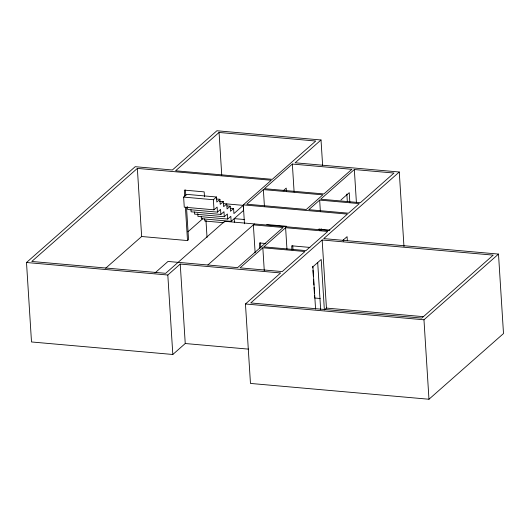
<?xml version="1.0" encoding="UTF-8"?>
<svg xmlns="http://www.w3.org/2000/svg" width="530" height="530" viewBox="0 0 530 530"><rect width="100%" height="100%" fill="white"/><g stroke="black" fill="none" stroke-linecap="round" stroke-linejoin="round"><path stroke-width="0.79" d="M248.616 349.137L185.242 343.526L172.82 354.477L31.502 341.963L26.5 262.502L135.19 166.698L172.382 169.991L216.896 130.758L321.021 139.98L322.624 165.373M243.29 204.885L271.241 180.253L137.356 168.401L31.773 261.469L165.651 273.321L224.66 221.308L328.792 230.53L347.422 214.107L243.29 204.885L244.476 223.759M219.056 132.46L175.582 170.779L272.274 179.339L315.754 141.02L219.056 132.46L221.745 175.125M187.507 206.614L187.686 209.496L217.439 212.126L217.121 207.084L214.014 209.82L184.261 207.184L183.632 197.094L186.732 194.358L216.485 196.994L216.803 202.036L219.91 199.3L220.228 204.348L223.329 201.612L223.647 206.654L226.754 203.917L227.072 208.959L230.179 206.223L230.497 211.271L233.597 208.535L233.915 213.577L243.237 205.368L243.575 210.801M105.622 268.26L141.643 236.506L187.507 240.567L188.548 239.653L186.5 207.104M183.632 197.094L213.378 199.731L216.485 196.994M187.945 231.769L202.851 218.632M217.439 212.126L220.546 209.39L220.864 214.438L191.111 211.801L190.972 209.641M220.864 214.438L223.965 211.702L224.283 216.744L194.53 214.107L194.397 211.947M154.965 272.943L168.01 261.449L237.579 267.637L283.126 227.489L253.373 224.859L255.129 252.757M224.283 216.744L227.39 214.007L227.708 219.049L197.955 216.419L197.776 213.537M227.708 219.049L230.815 216.313L231.133 221.361L201.38 218.724L201.241 216.565M263.37 189.594L246.808 204.196L306.307 209.463L322.869 194.861L263.37 189.594L264.404 206.004M292.355 164.048L264.404 188.68L323.909 193.953L351.854 169.315L292.355 164.048L294.11 191.946M26.5 262.502L167.818 275.017L180.24 264.066L280.655 272.957L245.456 303.981L250.458 383.435L428.969 399.242L503.5 333.549L498.498 254.089L323.711 238.613L399.275 172.005L403.966 246.549M321.021 139.98L295.144 162.79L399.275 172.005M231.133 221.361L243.555 210.41M283.199 190.754L286.22 188.09L286.425 191.35M207.826 265L254.413 223.945M262.834 247.782L240.057 267.855L282.205 271.585L304.982 251.511L262.834 247.782L264.278 270.757M285.604 227.708L263.867 246.874L306.015 250.604L327.752 231.444L285.604 227.708L286.949 249.047M319.656 200.102L308.791 209.681L348.455 213.192L359.327 203.613L319.656 200.102L320.378 211.589M354.338 169.534L320.69 199.187L360.36 202.698L394.002 173.045L354.338 169.534L356.399 202.361M340.956 199.969L349.237 192.668L349.846 202.433M322.154 239.984L250.73 302.941L421.8 318.086L493.231 255.129L322.154 239.984L326.44 308.089L324.373 309.918L321.2 259.462L312.919 266.762L315.575 309.076M342.936 240.302L347.077 236.652L347.335 240.719M245.456 303.981L423.967 319.782L498.498 254.089M216.69 199.015L219.91 199.3M219.314 201.254L223.329 201.612M223.13 203.586L243.237 205.368M226.959 205.938L230.179 206.223M230.384 208.25L233.597 208.535M244.688 219.546L234.233 218.625L234.459 222.222M266.716 224.521L286.551 226.277M318.782 229.126L329.892 230.113M224.097 222.739L204.799 221.036L204.666 218.87M265.788 243.515L259.442 242.952L259.806 248.649M309.924 247.424L291.672 245.807L291.931 249.875M320.206 298.503L314.681 298.012L314.529 295.574M326.44 308.089L423.49 316.682M423.967 319.782L428.969 399.242M346.858 194.073L347.322 201.4M343.559 239.58L343.665 241.21M321.465 228.821L321.571 230.464M319.868 229.033L319.968 230.656M317.682 262.39L320.65 309.586M312.687 266.279L312.793 267.908M312.945 270.346L313.303 276.044M313.508 279.297L313.866 284.994M314.018 287.432L314.376 293.13M292.759 245.708L293.017 249.776M260.528 242.853L260.839 247.735M213.378 199.731L214.014 209.82M204.481 196.756L204.169 191.873L184.334 190.118L184.745 196.63M205.965 220.354L207.038 237.44M185.421 190.018L185.778 195.716M185.414 207.203L187.507 240.567M180.24 264.066L185.242 343.526M167.818 275.017L172.82 354.477M137.356 168.401L141.643 236.506"/></g></svg>
